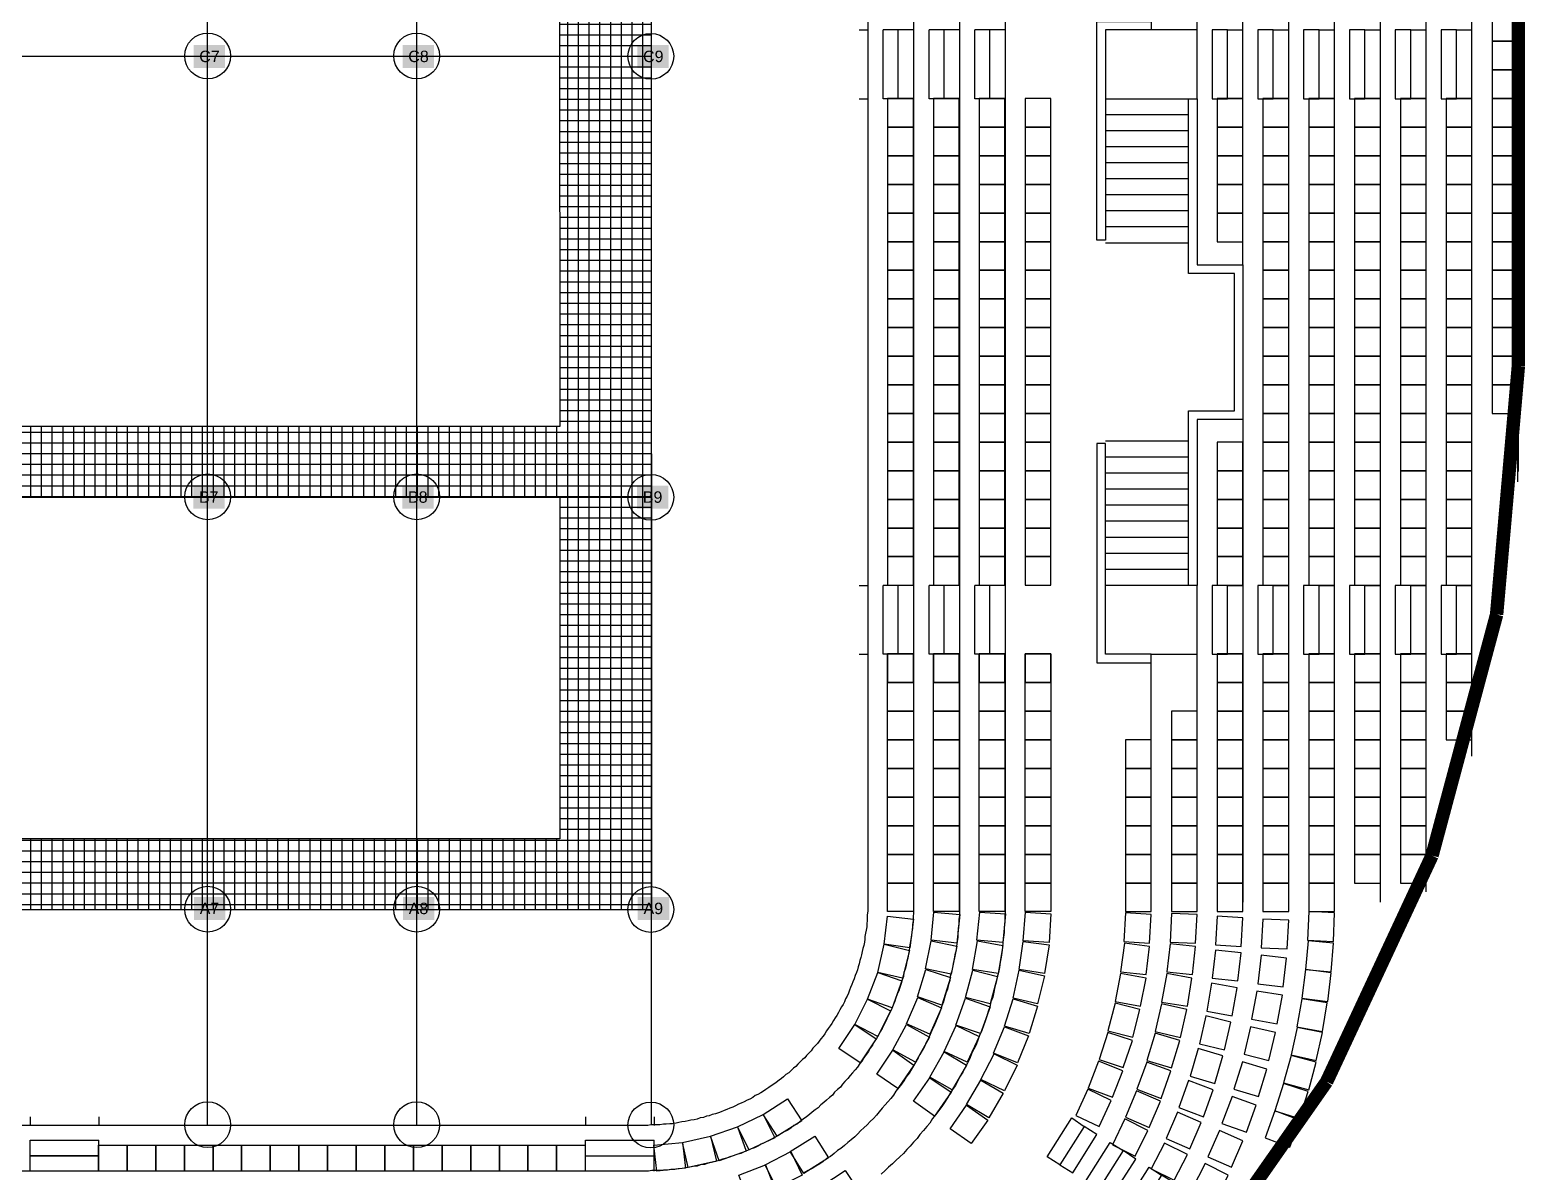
# Model space of a CAD drawing. Header units: millimetres. Extents: x -30921 to 91963, y -65754 to 26853.
# Drawn here: x 4296 to 30406, y -54715 to -34769 of the extents above; entities that cross this region are included whole.
import ezdxf

# ---------------------------------------------------------------- set-up
doc = ezdxf.new("R2010")
doc.units = ezdxf.units.MM
doc.header["$LTSCALE"] = 0.1
doc.header["$MEASUREMENT"] = 0
for name, color, linetype in [('GRADIN ESCALIER', 7, 'CONTINUOUS'), ('GRADINS_FIXES_BAS', 7, 'CONTINUOUS'), ('GRADINS_FIXES_HAUT', 7, 'CONTINUOUS'), ('LOADIST POINTS_ACCROCHES', 7, 'CONTINUOUS'), ('LOADIST POINTS_ACCROCHES_nom', 7, 'CONTINUOUS'), ('SALLE CONTOUR', 7, 'CONTINUOUS'), ('SALLE PASSERELLE', 8, 'CONTINUOUS'), ('SALLE PTRES_FACE__LOINTAIN', 100, 'CONTINUOUS'), ('SALLE PTRES_JARDIN_COUR', 90, 'CONTINUOUS')]:
    doc.layers.add(name, color=color, linetype=linetype)
doc.styles.get("Standard").update_dxf_attribs({"font": 'ARIALUNI.TTF'})

msp = doc.modelspace()

# ---------------------------------------------------------------- hatches: boundary and pattern name
at = {"layer": 'SALLE PASSERELLE', "linetype": 'Continuous'}
h = msp.add_hatch(dxfattribs=at)
h.set_pattern_fill('ANSI37', color=256, scale=1500, angle=45)
h.set_pattern_definition([(90, (-0.13, 21.72), (-187.5, 3e-14), []), (180, (-0.13, 21.72), (-3e-14, -187.5), [])])
h.paths.add_polyline_path([(13548.215, -41696.439), (-13550.129, -41696.142), (-13550.129, 21.876), (13540.028, 21.562)], flags=16)
h.paths.add_polyline_path([(13548.459, -42936.439), (-13550.129, -42936.142), (-13550.129, -48896.142), (13549.628, -48896.438)], flags=16)
h.paths.add_polyline_path([(-13550.129, 1261.876), (13539.785, 1261.876), (13538.615, 7222.562), (-13550.129, 7222.876)], flags=16)
h.paths.add_polyline_path([(15149.871, -50136.124), (-15150.129, -50136.124), (-15150.129, 8462.876), (15138.371, 8462.876)])

# ---------------------------------------------------------------- linework, layer by layer
at = {"layer": 'GRADIN ESCALIER', "color": 7, "linetype": 'Continuous'}
for p, q in [((30288.371, -42480.124), (30288.371, 839.876)), ((27078.371, -50000.124), (27078.371, -20820.124)), ((27878.371, -50000.124), (27878.371, -20820.124)), ((28678.371, -49820.124), (28678.371, -20820.124)), ((29478.371, -47450.124), (29478.371, -20820.124)), ((30278.372, -42660.124), (30278.372, -20820.124)), ((25478.371, -38870.124), (25478.371, -22580.124)), ((26278.371, -50000.124), (26278.371, -22580.124)), ((24678.371, -35970.124), (24678.371, -25070.124)), ((18778.371, -34770.124), (18928.371, -34770.124)), ((19198.371, -35970.124), (19198.371, -34770.124)), ((19728.371, -34770.124), (19198.371, -34770.124)), ((19458.372, -35970.124), (19458.372, -34770.124)), ((19998.371, -35970.124), (19998.371, -34770.124)), ((20528.371, -34770.124), (19998.371, -34770.124)), ((20258.372, -35970.124), (20258.372, -34770.124)), ((20798.371, -35970.124), (20798.371, -34770.124)), ((21328.371, -34770.124), (20798.371, -34770.124)), ((21058.371, -35970.124), (21058.371, -34770.124)), ((24678.371, -34770.124), (23878.371, -34770.124)), ((25208.372, -34770.124), (25478.371, -34770.124)), ((26008.372, -34770.124), (26278.371, -34770.124)), ((26808.372, -34770.124), (27078.371, -34770.124)), ((27608.371, -34770.124), (27878.371, -34770.124)), ((28408.371, -34770.124), (28678.371, -34770.124)), ((29208.372, -34770.124), (29478.371, -34770.124)), ((18778.371, -35970.124), (18928.371, -35970.124)), ((19728.371, -35970.124), (19198.371, -35970.124)), ((20528.371, -35970.124), (19998.371, -35970.124)), ((21328.371, -35970.124), (20798.371, -35970.124)), ((23078.372, -35970.124), (24678.371, -35970.124)), ((24528.371, -36250.124), (23078.372, -36250.124)), ((24528.371, -36530.124), (23078.372, -36530.124)), ((24528.371, -36810.124), (23078.372, -36810.124)), ((24528.371, -37090.124), (23078.372, -37090.124)), ((24528.371, -37370.124), (23078.372, -37370.124)), ((24528.371, -37650.124), (23078.372, -37650.124)), ((24528.371, -37930.124), (23078.372, -37930.124)), ((24528.371, -38210.124), (23078.372, -38210.124)), ((24528.371, -38490.124), (23078.372, -38490.124)), ((25478.371, -41570.124), (25478.371, -50000.124)), ((24528.371, -41950.124), (23078.372, -41950.124)), ((24528.371, -42230.124), (23078.372, -42230.124)), ((24528.371, -42510.124), (23078.372, -42510.124)), ((24528.371, -42790.124), (23078.372, -42790.124)), ((24528.371, -43070.124), (23078.372, -43070.124)), ((24528.371, -43350.124), (23078.372, -43350.124)), ((24528.371, -43630.124), (23078.372, -43630.124)), ((24528.371, -43910.124), (23078.372, -43910.124)), ((24528.371, -44190.124), (23078.372, -44190.124)), ((18778.371, -44470.124), (18928.371, -44470.124)), ((18778.371, -44470.124), (18928.371, -44470.124)), ((18778.371, -44470.124), (18928.371, -44470.124)), ((18778.371, -44470.124), (18928.371, -44470.124)), ((18778.371, -44470.124), (18928.371, -44470.124)), ((19198.371, -45670.124), (19198.371, -44470.124)), ((19728.371, -44470.124), (19198.371, -44470.124)), ((19458.372, -45670.124), (19458.372, -44470.124)), ((19998.371, -45670.124), (19998.371, -44470.124)), ((20528.371, -44470.124), (19998.371, -44470.124)), ((20258.372, -45670.124), (20258.372, -44470.124)), ((20798.371, -45670.124), (20798.371, -44470.124)), ((21328.371, -44470.124), (20798.371, -44470.124)), ((21058.371, -45670.124), (21058.371, -44470.124)), ((24528.371, -44470.124), (23078.372, -44470.124)), ((24678.371, -50000.124), (24678.371, -44470.124)), ((25208.372, -44470.124), (25478.371, -44470.124)), ((26008.372, -44470.124), (26278.371, -44470.124)), ((26808.372, -44470.124), (27078.371, -44470.124)), ((27608.371, -44470.124), (27878.371, -44470.124)), ((28408.371, -44470.124), (28678.371, -44470.124)), ((29208.372, -44470.124), (29478.371, -44470.124)), ((18778.371, -45670.124), (18928.371, -45670.124)), ((18778.371, -45670.124), (18928.371, -45670.124)), ((18778.371, -45670.124), (18928.371, -45670.124)), ((18778.371, -45670.124), (18928.371, -45670.124)), ((18778.371, -45670.124), (18928.371, -45670.124)), ((19728.371, -45670.124), (19198.371, -45670.124)), ((20528.371, -45670.124), (19998.371, -45670.124)), ((21328.371, -45670.124), (20798.371, -45670.124)), ((23878.371, -45670.124), (24678.371, -45670.124)), ((23878.371, -50000.124), (23878.371, -45820.124)), ((4298.371, -53750.124), (4298.371, -53900.124)), ((5498.371, -53750.124), (5498.371, -53900.124)), ((13998.371, -53750.124), (13998.371, -53900.124)), ((15198.371, -53750.124), (15198.371, -53900.124)), ((4298.371, -54700.124), (4298.371, -54160.124)), ((4298.371, -54160.124), (5498.371, -54160.124)), ((4298.371, -54700.124), (4298.371, -54160.124)), ((5498.371, -54700.124), (5498.371, -54160.124)), ((13998.371, -54160.124), (15198.371, -54160.124)), ((13998.371, -54700.124), (13998.371, -54160.124)), ((15198.371, -54700.124), (15198.371, -54160.124)), ((4298.371, -54430.124), (5498.371, -54430.124)), ((5498.371, -54430.124), (4298.371, -54430.124)), ((13998.371, -54430.124), (15198.371, -54430.124))]:
    msp.add_line(p, q, dxfattribs=at)
for points in [[(18928.371, 8369.876), (18928.371, -50000.124), (18928.371, -50050.124), (18928.371, -50110.124), (18928.371, -50160.124), (18918.371, -50220.124), (18918.371, -50270.124), (18918.371, -50320.124), (18908.371, -50380.124), (18908.371, -50430.124), (18898.371, -50490.124), (18888.371, -50540.124), (18878.371, -50600.124), (18878.371, -50650.124), (18868.371, -50700.124), (18858.371, -50760.124), (18838.371, -50810.124), (18828.371, -50860.124), (18818.371, -50920.124), (18808.371, -50970.124), (18788.371, -51020.124), (18778.371, -51080.124), (18758.371, -51130.124), (18748.371, -51180.124), (18728.371, -51230.124), (18708.371, -51280.124), (18688.371, -51340.124), (18668.371, -51390.124), (18648.371, -51440.124), (18628.371, -51490.124), (18608.371, -51540.124), (18588.371, -51590.124), (18568.371, -51640.124), (18538.371, -51690.124), (18518.371, -51740.124), (18498.371, -51790.124), (18468.371, -51830.124), (18438.371, -51880.124), (18418.371, -51930.124), (18388.371, -51980.124), (18358.371, -52020.124), (18328.371, -52070.124), (18298.371, -52120.124), (18268.371, -52160.124), (18238.371, -52210.124), (18208.371, -52250.124), (18178.371, -52300.124), (18148.371, -52340.124), (18108.371, -52390.124), (18078.371, -52430.124), (18048.371, -52470.124), (18008.371, -52510.124), (17968.371, -52550.124), (17938.371, -52600.124), (17898.371, -52640.124), (17858.371, -52680.124), (17828.371, -52720.124), (17788.371, -52750.124), (17748.371, -52790.124), (17708.371, -52830.124), (17668.371, -52870.124), (17628.371, -52900.124), (17588.371, -52940.124), (17548.371, -52980.124), (17498.371, -53010.124), (17458.371, -53050.124), (17418.371, -53080.124), (17378.371, -53110.124), (17328.371, -53150.124), (17288.371, -53180.124), (17238.371, -53210.124), (17198.371, -53240.124), (17148.371, -53270.124), (17108.371, -53300.124), (17058.371, -53330.124), (17008.371, -53360.124), (16958.371, -53380.124), (16918.371, -53410.124), (16868.372, -53440.124), (16818.371, -53460.124), (16768.371, -53490.124), (16718.371, -53510.124), (16668.371, -53530.124), (16618.372, -53560.124), (16568.371, -53580.124), (16518.371, -53600.124), (16468.371, -53620.124), (16418.371, -53640.124), (16368.371, -53660.124), (16318.371, -53680.124), (16268.371, -53700.124), (16208.371, -53710.124), (16158.371, -53730.124), (16108.371, -53740.124), (16058.371, -53760.124), (15998.371, -53770.124), (15948.371, -53790.124), (15898.371, -53800.124), (15838.371, -53810.124), (15788.371, -53820.124), (15738.371, -53830.124), (15678.371, -53840.124), (15628.371, -53850.124), (15578.371, -53860.124), (15518.371, -53870.124), (15468.371, -53870.124), (15408.371, -53880.124), (15358.371, -53880.124), (15298.371, -53890.124), (15248.371, -53890.124), (15188.371, -53890.124), (15138.371, -53890.124), (15088.371, -53900.124), (15028.371, -53900.124), (-14931.629, -53900.124)], [(19728.371, 8369.876), (19728.371, -50000.124), (19728.371, -50060.124), (19728.371, -50130.124), (19728.371, -50190.124), (19718.371, -50260.124), (19718.371, -50330.124), (19708.371, -50390.124), (19708.371, -50460.124), (19698.371, -50520.124), (19688.371, -50590.124), (19678.371, -50650.124), (19668.371, -50720.124), (19658.371, -50780.124), (19648.371, -50850.124), (19638.371, -50910.124), (19628.371, -50980.124), (19608.371, -51040.124), (19598.371, -51110.124), (19578.371, -51170.124), (19558.371, -51230.124), (19548.371, -51300.124), (19528.371, -51360.124), (19508.371, -51420.124), (19488.371, -51490.124), (19468.371, -51550.124), (19438.371, -51610.124), (19418.371, -51670.124), (19398.371, -51730.124), (19368.371, -51800.124), (19348.371, -51860.124), (19318.371, -51920.124), (19288.371, -51980.124), (19258.371, -52040.124), (19238.371, -52090.124), (19208.371, -52150.124), (19178.371, -52210.124), (19138.371, -52270.124), (19108.371, -52330.124), (19078.371, -52380.124), (19038.371, -52440.124), (19008.371, -52500.124), (18968.371, -52550.124), (18938.371, -52610.124), (18898.371, -52660.124), (18858.371, -52720.124), (18828.371, -52770.124), (18788.371, -52820.124), (18748.371, -52880.124), (18708.371, -52930.124), (18658.371, -52980.124), (18618.371, -53030.124), (18578.371, -53080.124), (18528.371, -53130.124), (18488.371, -53180.124), (18448.371, -53230.124), (18398.371, -53270.124), (18348.371, -53320.124), (18308.371, -53370.124), (18258.371, -53410.124), (18208.371, -53460.124), (18158.371, -53500.124), (18108.371, -53540.124), (18058.371, -53590.124), (18008.371, -53630.124), (17958.371, -53670.124), (17908.371, -53710.124), (17858.371, -53750.124), (17798.371, -53790.124), (17748.371, -53830.124), (17698.371, -53870.124), (17638.371, -53900.124), (17588.371, -53940.124), (17528.371, -53980.124), (17468.371, -54010.124), (17418.371, -54040.124), (17358.371, -54080.124), (17298.371, -54110.124), (17248.371, -54140.124), (17188.371, -54170.124), (17128.371, -54200.124), (17068.371, -54230.124), (17008.371, -54260.124), (16948.371, -54290.124), (16888.371, -54310.124), (16828.371, -54340.124), (16768.371, -54360.124), (16708.372, -54390.124), (16638.371, -54410.124), (16578.371, -54430.124), (16518.371, -54450.124), (16458.371, -54470.124), (16388.371, -54490.124), (16328.371, -54510.124), (16268.371, -54530.124), (16198.371, -54550.124), (16138.371, -54560.124), (16078.371, -54580.124), (16008.371, -54590.124), (15948.371, -54610.124), (15878.371, -54620.124), (15818.371, -54630.124), (15748.371, -54640.124), (15688.371, -54650.124), (15618.371, -54660.124), (15558.371, -54670.124), (15488.371, -54670.124), (15428.371, -54680.124), (15358.371, -54680.124), (15288.371, -54690.124), (15228.371, -54690.124), (15158.371, -54690.124), (15098.371, -54700.124), (15028.371, -54700.124), (-14931.629, -54700.124)], [(20528.371, 8369.876), (20528.371, -50000.124), (20528.371, -50070.124), (20528.371, -50150.124), (20528.371, -50230.124), (20518.371, -50300.124), (20518.371, -50380.124), (20508.371, -50460.124), (20498.371, -50540.124), (20498.371, -50610.124), (20488.371, -50690.124), (20478.371, -50770.124), (20468.371, -50840.124), (20448.371, -50920.124), (20438.371, -50990.124), (20418.371, -51070.124), (20408.371, -51150.124), (20388.371, -51220.124), (20368.371, -51300.124), (20358.371, -51370.124), (20338.371, -51440.124), (20318.371, -51520.124), (20288.371, -51590.124), (20268.371, -51670.124), (20248.371, -51740.124), (20218.371, -51810.124), (20198.371, -51890.124), (20168.371, -51960.124), (20138.371, -52030.124), (20108.371, -52100.124), (20078.371, -52170.124), (20048.371, -52240.124), (20018.371, -52310.124), (19988.371, -52380.124), (19948.371, -52450.124), (19918.371, -52520.124), (19878.371, -52590.124), (19838.371, -52660.124), (19808.371, -52720.124), (19768.371, -52790.124), (19728.371, -52860.124), (19688.371, -52920.124), (19648.371, -52990.124), (19598.371, -53050.124), (19558.371, -53120.124), (19518.371, -53180.124), (19468.371, -53240.124), (19418.371, -53300.124), (19378.371, -53370.124), (19328.371, -53430.124), (19278.371, -53490.124), (19228.371, -53540.124), (19178.371, -53600.124), (19128.371, -53660.124), (19078.371, -53720.124), (19028.371, -53780.124), (18968.371, -53830.124), (18918.371, -53890.124), (18858.371, -53940.124), (18808.371, -53990.124), (18748.371, -54050.124), (18698.371, -54100.124), (18638.371, -54150.124), (18578.371, -54200.124), (18518.371, -54250.124), (18458.371, -54300.124), (18398.371, -54340.124), (18338.371, -54390.124), (18278.371, -54440.124), (18208.371, -54480.124), (18148.371, -54530.124), (18088.371, -54570.124), (18018.371, -54610.124), (17958.371, -54650.124), (17888.371, -54690.124), (17818.371, -54730.124)], [(21328.371, 8369.876), (21328.371, -50010.124), (21328.371, -50080.124), (21328.371, -50170.124), (21318.371, -50260.124), (21318.371, -50350.124), (21308.371, -50440.124), (21308.371, -50530.124), (21298.371, -50610.124), (21288.371, -50700.124), (21278.371, -50790.124), (21268.371, -50880.124), (21258.371, -50960.124), (21238.371, -51050.124), (21228.371, -51140.124), (21208.371, -51230.124), (21188.371, -51310.124), (21168.371, -51400.124), (21148.371, -51480.124), (21128.371, -51570.124), (21108.371, -51660.124), (21078.371, -51740.124), (21058.371, -51830.124), (21028.371, -51910.124), (21008.371, -51990.124), (20978.371, -52080.124), (20948.371, -52160.124), (20918.371, -52240.124), (20878.371, -52330.124), (20848.371, -52410.124), (20818.371, -52490.124), (20778.371, -52570.124), (20738.371, -52650.124), (20708.371, -52730.124), (20668.371, -52810.124), (20628.371, -52890.124), (20588.371, -52970.124), (20538.371, -53040.124), (20498.371, -53120.124), (20458.371, -53200.124), (20408.371, -53270.124), (20358.371, -53350.124), (20318.371, -53420.124), (20268.371, -53500.124), (20218.371, -53570.124), (20168.371, -53640.124), (20118.371, -53710.124), (20058.371, -53780.124), (20008.371, -53860.124), (19958.371, -53920.124), (19898.371, -53990.124), (19838.371, -54060.124), (19788.371, -54130.124), (19728.371, -54190.124), (19668.371, -54260.124), (19608.371, -54320.124), (19548.371, -54390.124), (19488.371, -54450.124), (19418.371, -54510.124), (19358.371, -54570.124), (19288.371, -54630.124), (19228.371, -54690.124), (19158.371, -54750.124)], [(25478.371, -35970.124), (25208.372, -35970.124), (25208.372, -34770.124), (24938.371, -34770.124), (24938.371, -35970.124), (25208.372, -35970.124)], [(26278.371, -35970.124), (26008.372, -35970.124), (26008.372, -34770.124), (25738.371, -34770.124), (25738.371, -35970.124), (26008.372, -35970.124)], [(27078.371, -35970.124), (26808.372, -35970.124), (26808.372, -34770.124), (26538.371, -34770.124), (26538.371, -35970.124), (26808.372, -35970.124)], [(27878.371, -35970.124), (27608.371, -35970.124), (27608.371, -34770.124), (27338.371, -34770.124), (27338.371, -35970.124), (27608.371, -35970.124)], [(28678.371, -35970.124), (28408.371, -35970.124), (28408.371, -34770.124), (28138.371, -34770.124), (28138.371, -35970.124), (28408.371, -35970.124)], [(29478.371, -35970.124), (29208.372, -35970.124), (29208.372, -34770.124), (28938.372, -34770.124), (28938.372, -35970.124), (29208.372, -35970.124)], [(25478.371, -45670.124), (25208.372, -45670.124), (25208.372, -44470.124), (24938.371, -44470.124), (24938.371, -45670.124), (25208.372, -45670.124)], [(26278.371, -45670.124), (26008.372, -45670.124), (26008.372, -44470.124), (25738.371, -44470.124), (25738.371, -45670.124), (26008.372, -45670.124)], [(27078.371, -45670.124), (26808.372, -45670.124), (26808.372, -44470.124), (26538.371, -44470.124), (26538.371, -45670.124), (26808.372, -45670.124)], [(27878.371, -45670.124), (27608.371, -45670.124), (27608.371, -44470.124), (27338.371, -44470.124), (27338.371, -45670.124), (27608.371, -45670.124)], [(28678.371, -45670.124), (28408.371, -45670.124), (28408.371, -44470.124), (28138.371, -44470.124), (28138.371, -45670.124), (28408.371, -45670.124)], [(29478.371, -45670.124), (29208.372, -45670.124), (29208.372, -44470.124), (28938.372, -44470.124), (28938.372, -45670.124), (29208.372, -45670.124)], [(22278.371, -54590.124), (22508.371, -54730.124), (22928.371, -54060.124), (22708.371, -53920.124), (22278.371, -54590.124), (22058.371, -54450.124), (22488.371, -53770.124), (22708.371, -53920.124)], [(22958.371, -55020.124), (23178.371, -55160.124), (23608.371, -54490.124), (23388.371, -54340.124), (22958.371, -55020.124), (22728.371, -54880.124), (23158.371, -54200.124), (23388.371, -54340.124)], [(23628.371, -55450.124), (23858.371, -55590.124), (24288.371, -54910.124), (24058.371, -54770.124), (23628.371, -55450.124), (23408.371, -55310.124), (23838.371, -54630.124), (24058.371, -54770.124)]]:
    msp.add_lwpolyline(points, dxfattribs=at)
for points in [[(23878.371, -34770.124), (23078.372, -34770.124), (23078.372, -38440.124), (22928.371, -38440.124), (22928.371, -34620.124), (23878.371, -34620.124)], [(24678.371, -44470.124), (24528.371, -44470.124), (24528.371, -41420.124), (25328.372, -41420.124), (25328.372, -39020.124), (24528.371, -39020.124), (24528.371, -35970.124), (24678.371, -35970.124), (24678.371, -38870.124), (25478.371, -38870.124), (25478.371, -39020.124), (25478.371, -41420.124), (25478.371, -41570.124), (24678.371, -41570.124)], [(23878.371, -45670.124), (23078.372, -45670.124), (23078.372, -41990.124), (22928.371, -41990.124), (22928.371, -45820.124), (23878.371, -45820.124)]]:
    msp.add_lwpolyline(points, close=True, dxfattribs=at)
at = {"layer": 'GRADINS_FIXES_BAS', "color": 7, "linetype": 'Continuous'}
for points in [[(19723.371, -35967.124), (19273.371, -35967.124), (19273.371, -36467.124), (19723.371, -36467.124)], [(20523.371, -35967.124), (20073.371, -35967.124), (20073.371, -36467.124), (20523.371, -36467.124)], [(21323.371, -35967.124), (20873.371, -35967.124), (20873.371, -36467.124), (21323.371, -36467.124)], [(22123.371, -35967.124), (21673.371, -35967.124), (21673.371, -36467.124), (22123.371, -36467.124)], [(19723.371, -36467.124), (19273.371, -36467.124), (19273.371, -36967.124), (19723.371, -36967.124)], [(20523.371, -36467.124), (20073.371, -36467.124), (20073.371, -36967.124), (20523.371, -36967.124)], [(21323.371, -36467.124), (20873.371, -36467.124), (20873.371, -36967.124), (21323.371, -36967.124)], [(22123.371, -36467.124), (21673.371, -36467.124), (21673.371, -36967.124), (22123.371, -36967.124)], [(19723.371, -36967.124), (19273.371, -36967.124), (19273.371, -37467.124), (19723.371, -37467.124)], [(20523.371, -36967.124), (20073.371, -36967.124), (20073.371, -37467.124), (20523.371, -37467.124)], [(21323.371, -36967.124), (20873.371, -36967.124), (20873.371, -37467.124), (21323.371, -37467.124)], [(22123.371, -36967.124), (21673.371, -36967.124), (21673.371, -37467.124), (22123.371, -37467.124)], [(19723.371, -37467.124), (19273.371, -37467.124), (19273.371, -37967.124), (19723.371, -37967.124)], [(20523.371, -37467.124), (20073.371, -37467.124), (20073.371, -37967.124), (20523.371, -37967.124)], [(21323.371, -37467.124), (20873.371, -37467.124), (20873.371, -37967.124), (21323.371, -37967.124)], [(22123.371, -37467.124), (21673.371, -37467.124), (21673.371, -37967.124), (22123.371, -37967.124)], [(19723.371, -37967.124), (19273.371, -37967.124), (19273.371, -38467.124), (19723.371, -38467.124)], [(20523.371, -37967.124), (20073.371, -37967.124), (20073.371, -38467.124), (20523.371, -38467.124)], [(21323.371, -37967.124), (20873.371, -37967.124), (20873.371, -38467.124), (21323.371, -38467.124)], [(22123.371, -37967.124), (21673.371, -37967.124), (21673.371, -38467.124), (22123.371, -38467.124)], [(19723.371, -38467.124), (19273.371, -38467.124), (19273.371, -38967.124), (19723.371, -38967.124)], [(20523.371, -38467.124), (20073.371, -38467.124), (20073.371, -38967.124), (20523.371, -38967.124)], [(21323.371, -38467.124), (20873.371, -38467.124), (20873.371, -38967.124), (21323.371, -38967.124)], [(22123.371, -38467.124), (21673.371, -38467.124), (21673.371, -38967.124), (22123.371, -38967.124)], [(19723.371, -38967.124), (19273.371, -38967.124), (19273.371, -39467.124), (19723.371, -39467.124)], [(20523.371, -38967.124), (20073.371, -38967.124), (20073.371, -39467.124), (20523.371, -39467.124)], [(21323.371, -38967.124), (20873.371, -38967.124), (20873.371, -39467.124), (21323.371, -39467.124)], [(22123.371, -38967.124), (21673.371, -38967.124), (21673.371, -39467.124), (22123.371, -39467.124)], [(19723.371, -39467.124), (19273.371, -39467.124), (19273.371, -39967.124), (19723.371, -39967.124)], [(20523.371, -39467.124), (20073.371, -39467.124), (20073.371, -39967.124), (20523.371, -39967.124)], [(21323.371, -39467.124), (20873.371, -39467.124), (20873.371, -39967.124), (21323.371, -39967.124)], [(22123.371, -39467.124), (21673.371, -39467.124), (21673.371, -39967.124), (22123.371, -39967.124)], [(19723.371, -39967.124), (19273.371, -39967.124), (19273.371, -40467.124), (19723.371, -40467.124)], [(20523.371, -39967.124), (20073.371, -39967.124), (20073.371, -40467.124), (20523.371, -40467.124)], [(21323.371, -39967.124), (20873.371, -39967.124), (20873.371, -40467.124), (21323.371, -40467.124)], [(22123.371, -39967.124), (21673.371, -39967.124), (21673.371, -40467.124), (22123.371, -40467.124)], [(19723.371, -40467.124), (19273.371, -40467.124), (19273.371, -40967.124), (19723.371, -40967.124)], [(20523.371, -40467.124), (20073.371, -40467.124), (20073.371, -40967.124), (20523.371, -40967.124)], [(21323.371, -40467.124), (20873.371, -40467.124), (20873.371, -40967.124), (21323.371, -40967.124)], [(22123.371, -40467.124), (21673.371, -40467.124), (21673.371, -40967.124), (22123.371, -40967.124)], [(19723.371, -40967.124), (19273.371, -40967.124), (19273.371, -41467.124), (19723.371, -41467.124)], [(20523.371, -40967.124), (20073.371, -40967.124), (20073.371, -41467.124), (20523.371, -41467.124)], [(21323.371, -40967.124), (20873.371, -40967.124), (20873.371, -41467.124), (21323.371, -41467.124)], [(22123.371, -40967.124), (21673.371, -40967.124), (21673.371, -41467.124), (22123.371, -41467.124)], [(19723.371, -41467.124), (19273.371, -41467.124), (19273.371, -41967.124), (19723.371, -41967.124)], [(20523.371, -41467.124), (20073.371, -41467.124), (20073.371, -41967.124), (20523.371, -41967.124)], [(21323.371, -41467.124), (20873.371, -41467.124), (20873.371, -41967.124), (21323.371, -41967.124)], [(22123.371, -41467.124), (21673.371, -41467.124), (21673.371, -41967.124), (22123.371, -41967.124)], [(19723.371, -41967.124), (19273.371, -41967.124), (19273.371, -42467.124), (19723.371, -42467.124)], [(20523.371, -41967.124), (20073.371, -41967.124), (20073.371, -42467.124), (20523.371, -42467.124)], [(21323.371, -41967.124), (20873.371, -41967.124), (20873.371, -42467.124), (21323.371, -42467.124)], [(22123.371, -41967.124), (21673.371, -41967.124), (21673.371, -42467.124), (22123.371, -42467.124)], [(19723.371, -42467.124), (19273.371, -42467.124), (19273.371, -42967.124), (19723.371, -42967.124)], [(20523.371, -42467.124), (20073.371, -42467.124), (20073.371, -42967.124), (20523.371, -42967.124)], [(21323.371, -42467.124), (20873.371, -42467.124), (20873.371, -42967.124), (21323.371, -42967.124)], [(22123.371, -42467.124), (21673.371, -42467.124), (21673.371, -42967.124), (22123.371, -42967.124)], [(19723.371, -42967.124), (19273.371, -42967.124), (19273.371, -43467.124), (19723.371, -43467.124)], [(20523.371, -42967.124), (20073.371, -42967.124), (20073.371, -43467.124), (20523.371, -43467.124)], [(21323.371, -42967.124), (20873.371, -42967.124), (20873.371, -43467.124), (21323.371, -43467.124)], [(22123.371, -42967.124), (21673.371, -42967.124), (21673.371, -43467.124), (22123.371, -43467.124)], [(19723.371, -43467.124), (19273.371, -43467.124), (19273.371, -43967.124), (19723.371, -43967.124)], [(20523.371, -43467.124), (20073.371, -43467.124), (20073.371, -43967.124), (20523.371, -43967.124)], [(21323.371, -43467.124), (20873.371, -43467.124), (20873.371, -43967.124), (21323.371, -43967.124)], [(22123.371, -43467.124), (21673.371, -43467.124), (21673.371, -43967.124), (22123.371, -43967.124)], [(19723.371, -43967.124), (19273.371, -43967.124), (19273.371, -44467.124), (19723.371, -44467.124)], [(20523.371, -43967.124), (20073.371, -43967.124), (20073.371, -44467.124), (20523.371, -44467.124)], [(21323.371, -43967.124), (20873.371, -43967.124), (20873.371, -44467.124), (21323.371, -44467.124)], [(22123.371, -43967.124), (21673.371, -43967.124), (21673.371, -44467.124), (22123.371, -44467.124)], [(19723.371, -45667.124), (19273.371, -45667.124), (19273.371, -46167.124), (19723.371, -46167.124)], [(19723.371, -46167.124), (19273.371, -46167.124), (19273.371, -45667.124), (19723.371, -45667.124)], [(20523.371, -46167.124), (20073.371, -46167.124), (20073.371, -45667.124), (20523.371, -45667.124)], [(20523.371, -45667.124), (20073.371, -45667.124), (20073.371, -46167.124), (20523.371, -46167.124)], [(21323.371, -46167.124), (20873.371, -46167.124), (20873.371, -45667.124), (21323.371, -45667.124)], [(21323.371, -45667.124), (20873.371, -45667.124), (20873.371, -46167.124), (21323.371, -46167.124)], [(22123.371, -46167.124), (21673.371, -46167.124), (21673.371, -45667.124), (22123.371, -45667.124)], [(22123.371, -45667.124), (21673.371, -45667.124), (21673.371, -46167.124), (22123.371, -46167.124)], [(19723.371, -46667.124), (19273.371, -46667.124), (19273.371, -46167.124), (19723.371, -46167.124)], [(20523.371, -46667.124), (20073.371, -46667.124), (20073.371, -46167.124), (20523.371, -46167.124)], [(21323.371, -46667.124), (20873.371, -46667.124), (20873.371, -46167.124), (21323.371, -46167.124)], [(22123.371, -46667.124), (21673.371, -46667.124), (21673.371, -46167.124), (22123.371, -46167.124)], [(19723.371, -47167.124), (19273.371, -47167.124), (19273.371, -46667.124), (19723.371, -46667.124)], [(20523.371, -47167.124), (20073.371, -47167.124), (20073.371, -46667.124), (20523.371, -46667.124)], [(21323.371, -47167.124), (20873.371, -47167.124), (20873.371, -46667.124), (21323.371, -46667.124)], [(22123.371, -47167.124), (21673.371, -47167.124), (21673.371, -46667.124), (22123.371, -46667.124)], [(19723.371, -47667.124), (19273.371, -47667.124), (19273.371, -47167.124), (19723.371, -47167.124)], [(20523.371, -47667.124), (20073.371, -47667.124), (20073.371, -47167.124), (20523.371, -47167.124)], [(21323.371, -47667.124), (20873.371, -47667.124), (20873.371, -47167.124), (21323.371, -47167.124)], [(22123.371, -47667.124), (21673.371, -47667.124), (21673.371, -47167.124), (22123.371, -47167.124)], [(19723.371, -48167.124), (19273.371, -48167.124), (19273.371, -47667.124), (19723.371, -47667.124)], [(20523.371, -48167.124), (20073.371, -48167.124), (20073.371, -47667.124), (20523.371, -47667.124)], [(21323.371, -48167.124), (20873.371, -48167.124), (20873.371, -47667.124), (21323.371, -47667.124)], [(22123.371, -48167.124), (21673.371, -48167.124), (21673.371, -47667.124), (22123.371, -47667.124)], [(19723.371, -48667.124), (19273.371, -48667.124), (19273.371, -48167.124), (19723.371, -48167.124)], [(20523.371, -48667.124), (20073.371, -48667.124), (20073.371, -48167.124), (20523.371, -48167.124)], [(21323.371, -48667.124), (20873.371, -48667.124), (20873.371, -48167.124), (21323.371, -48167.124)], [(22123.371, -48667.124), (21673.371, -48667.124), (21673.371, -48167.124), (22123.371, -48167.124)], [(19723.371, -49167.124), (19273.371, -49167.124), (19273.371, -48667.124), (19723.371, -48667.124)], [(20523.371, -49167.124), (20073.371, -49167.124), (20073.371, -48667.124), (20523.371, -48667.124)], [(21323.371, -49167.124), (20873.371, -49167.124), (20873.371, -48667.124), (21323.371, -48667.124)], [(22123.371, -49167.124), (21673.371, -49167.124), (21673.371, -48667.124), (22123.371, -48667.124)], [(19723.371, -49667.124), (19273.371, -49667.124), (19273.371, -49167.124), (19723.371, -49167.124)], [(20523.371, -49667.124), (20073.371, -49667.124), (20073.371, -49167.124), (20523.371, -49167.124)], [(21323.371, -49667.124), (20873.371, -49667.124), (20873.371, -49167.124), (21323.371, -49167.124)], [(22123.371, -49667.124), (21673.371, -49667.124), (21673.371, -49167.124), (22123.371, -49167.124)], [(19723.371, -50167.124), (19273.371, -50167.124), (19273.371, -49667.124), (19723.371, -49667.124)], [(20523.371, -50167.124), (20073.371, -50167.124), (20073.371, -49667.124), (20523.371, -49667.124)], [(21323.371, -50167.124), (20873.371, -50167.124), (20873.371, -49667.124), (21323.371, -49667.124)], [(22123.371, -50167.124), (21673.371, -50167.124), (21673.371, -49667.124), (22123.371, -49667.124)], [(19663.371, -50797.124), (19213.371, -50737.124), (19273.371, -50247.124), (19723.371, -50297.124)], [(20483.371, -50717.124), (20033.371, -50667.124), (20083.371, -50177.124), (20533.371, -50217.124)], [(21283.371, -50707.124), (20833.371, -50667.124), (20883.371, -50177.124), (21333.371, -50207.124)], [(22093.371, -50707.124), (21643.371, -50677.124), (21683.371, -50177.124), (22123.371, -50207.124)], [(19533.371, -51327.124), (19103.371, -51227.124), (19213.371, -50737.124), (19653.371, -50847.124)], [(20383.371, -51257.124), (19933.371, -51167.124), (20033.371, -50677.124), (20483.371, -50767.124)], [(21203.371, -51247.124), (20753.371, -51177.124), (20843.371, -50677.124), (21283.371, -50757.124)], [(22013.371, -51247.124), (21573.371, -51177.124), (21643.371, -50687.124), (22093.371, -50747.124)], [(19353.371, -51847.124), (18923.371, -51697.124), (19103.371, -51227.124), (19523.371, -51377.124)], [(20223.371, -51797.124), (19793.371, -51657.124), (19943.371, -51177.124), (20373.371, -51317.124)], [(21063.371, -51777.124), (20633.371, -51667.124), (20763.371, -51187.124), (21193.371, -51297.124)], [(21893.371, -51777.124), (21463.371, -51677.124), (21573.371, -51187.124), (22013.371, -51287.124)], [(19103.371, -52347.124), (18703.371, -52137.124), (18923.371, -51697.124), (19323.371, -51897.124)], [(20013.371, -52307.124), (19603.371, -52127.124), (19803.371, -51667.124), (20213.371, -51847.124)], [(20893.371, -52297.124), (20463.371, -52147.124), (20633.371, -51677.124), (21063.371, -51827.124)], [(21743.371, -52297.124), (21313.371, -52167.124), (21463.371, -51687.124), (21893.371, -51817.124)], [(18793.371, -52807.124), (18423.371, -52557.124), (18703.371, -52137.124), (19073.371, -52387.124)], [(19763.371, -52797.124), (19363.371, -52577.124), (19603.371, -52137.124), (20003.371, -52357.124)], [(20663.371, -52797.124), (20263.371, -52607.124), (20473.371, -52157.124), (20873.371, -52347.124)], [(21543.371, -52807.124), (21123.371, -52637.124), (21313.371, -52177.124), (21733.371, -52337.124)], [(19453.371, -53257.124), (19083.371, -53007.124), (19363.371, -52587.124), (19733.371, -52847.124)], [(20403.371, -53277.124), (20013.371, -53057.124), (20263.371, -52617.124), (20653.371, -52847.124)], [(21313.371, -53297.124), (20903.371, -53097.124), (21133.371, -52647.124), (21533.371, -52847.124)], [(20093.371, -53737.124), (19723.371, -53477.124), (20013.371, -53067.124), (20383.371, -53317.124)], [(21043.371, -53767.124), (20653.371, -53537.124), (20903.371, -53107.124), (21293.371, -53337.124)], [(17343.371, -54087.124), (17103.371, -53707.124), (17523.371, -53437.124), (17773.371, -53817.124)], [(16853.371, -54327.124), (16653.372, -53927.124), (17103.371, -53707.124), (17303.371, -54117.124)], [(20733.371, -54217.124), (20363.371, -53957.124), (20653.371, -53547.124), (21023.371, -53807.124)], [(16333.371, -54517.124), (16183.371, -54087.124), (16653.372, -53927.124), (16803.371, -54347.124)], [(5493.371, -54697.124), (5493.371, -54247.124), (5993.371, -54247.124), (5993.371, -54697.124)], [(5993.371, -54697.124), (5993.371, -54247.124), (6493.371, -54247.124), (6493.371, -54697.124)], [(6493.371, -54697.124), (6493.371, -54247.124), (6993.371, -54247.124), (6993.371, -54697.124)], [(6993.371, -54697.124), (6993.371, -54247.124), (7493.371, -54247.124), (7493.371, -54697.124)], [(7493.371, -54697.124), (7493.371, -54247.124), (7993.371, -54247.124), (7993.371, -54697.124)], [(7993.371, -54697.124), (7993.371, -54247.124), (8493.371, -54247.124), (8493.371, -54697.124)], [(8493.371, -54697.124), (8493.371, -54247.124), (8993.371, -54247.124), (8993.371, -54697.124)], [(8993.371, -54697.124), (8993.371, -54247.124), (9493.371, -54247.124), (9493.371, -54697.124)], [(9493.371, -54697.124), (9493.371, -54247.124), (9993.371, -54247.124), (9993.371, -54697.124)], [(9993.371, -54697.124), (9993.371, -54247.124), (10493.371, -54247.124), (10493.371, -54697.124)], [(10493.371, -54697.124), (10493.371, -54247.124), (10993.371, -54247.124), (10993.371, -54697.124)], [(10993.371, -54697.124), (10993.371, -54247.124), (11493.371, -54247.124), (11493.371, -54697.124)], [(11493.371, -54697.124), (11493.371, -54247.124), (11993.371, -54247.124), (11993.371, -54697.124)], [(11993.371, -54697.124), (11993.371, -54247.124), (12493.371, -54247.124), (12493.371, -54697.124)], [(12493.371, -54697.124), (12493.371, -54247.124), (12993.371, -54247.124), (12993.371, -54697.124)], [(12993.371, -54697.124), (12993.371, -54247.124), (13493.371, -54247.124), (13493.371, -54697.124)], [(13493.371, -54697.124), (13493.371, -54247.124), (13993.371, -54247.124), (13993.371, -54697.124)], [(15243.371, -54697.124), (15193.371, -54247.124), (15693.371, -54197.124), (15743.371, -54647.124)], [(15793.371, -54637.124), (15693.371, -54197.124), (16183.371, -54087.124), (16283.371, -54527.124)], [(17813.371, -54737.124), (17573.371, -54357.124), (18003.371, -54087.124), (18243.371, -54467.124)], [(17333.371, -54987.124), (17133.371, -54587.124), (17583.371, -54357.124), (17783.371, -54767.124)], [(16833.372, -55187.124), (16673.371, -54767.124), (17143.371, -54587.124), (17303.371, -55007.124)], [(18373.371, -55337.124), (18123.371, -54957.124), (18533.371, -54687.124), (18783.371, -55057.124)]]:
    msp.add_lwpolyline(points, close=True, dxfattribs=at)
at = {"layer": 'GRADINS_FIXES_HAUT', "color": 7, "linetype": 'Continuous'}
for points in [[(29828.372, -34967.124), (30278.372, -34967.124), (30278.372, -34467.124), (29828.372, -34467.124)], [(29828.372, -35467.124), (30278.372, -35467.124), (30278.372, -34967.124), (29828.372, -34967.124)], [(29828.372, -35967.124), (30278.372, -35967.124), (30278.372, -35467.124), (29828.372, -35467.124)], [(25028.371, -36467.124), (25478.371, -36467.124), (25478.371, -35967.124), (25028.371, -35967.124)], [(25828.371, -36467.124), (26278.371, -36467.124), (26278.371, -35967.124), (25828.371, -35967.124)], [(26628.371, -36467.124), (27078.371, -36467.124), (27078.371, -35967.124), (26628.371, -35967.124)], [(27428.371, -36467.124), (27878.371, -36467.124), (27878.371, -35967.124), (27428.371, -35967.124)], [(28228.371, -36467.124), (28678.371, -36467.124), (28678.371, -35967.124), (28228.371, -35967.124)], [(29028.372, -36467.124), (29478.371, -36467.124), (29478.371, -35967.124), (29028.372, -35967.124)], [(29828.372, -36467.124), (30278.372, -36467.124), (30278.372, -35967.124), (29828.372, -35967.124)], [(25028.371, -36967.124), (25478.371, -36967.124), (25478.371, -36467.124), (25028.371, -36467.124)], [(25828.371, -36967.124), (26278.371, -36967.124), (26278.371, -36467.124), (25828.371, -36467.124)], [(26628.371, -36967.124), (27078.371, -36967.124), (27078.371, -36467.124), (26628.371, -36467.124)], [(27428.371, -36967.124), (27878.371, -36967.124), (27878.371, -36467.124), (27428.371, -36467.124)], [(28228.371, -36967.124), (28678.371, -36967.124), (28678.371, -36467.124), (28228.371, -36467.124)], [(29028.372, -36967.124), (29478.371, -36967.124), (29478.371, -36467.124), (29028.372, -36467.124)], [(29828.372, -36967.124), (30278.372, -36967.124), (30278.372, -36467.124), (29828.372, -36467.124)], [(25028.371, -37467.124), (25478.371, -37467.124), (25478.371, -36967.124), (25028.371, -36967.124)], [(25828.371, -37467.124), (26278.371, -37467.124), (26278.371, -36967.124), (25828.371, -36967.124)], [(26628.371, -37467.124), (27078.371, -37467.124), (27078.371, -36967.124), (26628.371, -36967.124)], [(27428.371, -37467.124), (27878.371, -37467.124), (27878.371, -36967.124), (27428.371, -36967.124)], [(28228.371, -37467.124), (28678.371, -37467.124), (28678.371, -36967.124), (28228.371, -36967.124)], [(29028.372, -37467.124), (29478.371, -37467.124), (29478.371, -36967.124), (29028.372, -36967.124)], [(29828.372, -37467.124), (30278.372, -37467.124), (30278.372, -36967.124), (29828.372, -36967.124)], [(25028.371, -37967.124), (25478.371, -37967.124), (25478.371, -37467.124), (25028.371, -37467.124)], [(25828.371, -37967.124), (26278.371, -37967.124), (26278.371, -37467.124), (25828.371, -37467.124)], [(26628.371, -37967.124), (27078.371, -37967.124), (27078.371, -37467.124), (26628.371, -37467.124)], [(27428.371, -37967.124), (27878.371, -37967.124), (27878.371, -37467.124), (27428.371, -37467.124)], [(28228.371, -37967.124), (28678.371, -37967.124), (28678.371, -37467.124), (28228.371, -37467.124)], [(29028.372, -37967.124), (29478.371, -37967.124), (29478.371, -37467.124), (29028.372, -37467.124)], [(29828.372, -37967.124), (30278.372, -37967.124), (30278.372, -37467.124), (29828.372, -37467.124)], [(25028.371, -38467.124), (25478.371, -38467.124), (25478.371, -37967.124), (25028.371, -37967.124)], [(25828.371, -38467.124), (26278.371, -38467.124), (26278.371, -37967.124), (25828.371, -37967.124)], [(26628.371, -38467.124), (27078.371, -38467.124), (27078.371, -37967.124), (26628.371, -37967.124)], [(27428.371, -38467.124), (27878.371, -38467.124), (27878.371, -37967.124), (27428.371, -37967.124)], [(28228.371, -38467.124), (28678.371, -38467.124), (28678.371, -37967.124), (28228.371, -37967.124)], [(29028.372, -38467.124), (29478.371, -38467.124), (29478.371, -37967.124), (29028.372, -37967.124)], [(29828.372, -38467.124), (30278.372, -38467.124), (30278.372, -37967.124), (29828.372, -37967.124)], [(25828.371, -38967.124), (26278.371, -38967.124), (26278.371, -38467.124), (25828.371, -38467.124)], [(26628.371, -38967.124), (27078.371, -38967.124), (27078.371, -38467.124), (26628.371, -38467.124)], [(27428.371, -38967.124), (27878.371, -38967.124), (27878.371, -38467.124), (27428.371, -38467.124)], [(28228.371, -38967.124), (28678.371, -38967.124), (28678.371, -38467.124), (28228.371, -38467.124)], [(29028.372, -38967.124), (29478.371, -38967.124), (29478.371, -38467.124), (29028.372, -38467.124)], [(29828.372, -38967.124), (30278.372, -38967.124), (30278.372, -38467.124), (29828.372, -38467.124)], [(25828.371, -39467.124), (26278.371, -39467.124), (26278.371, -38967.124), (25828.371, -38967.124)], [(26628.371, -39467.124), (27078.371, -39467.124), (27078.371, -38967.124), (26628.371, -38967.124)], [(27428.371, -39467.124), (27878.371, -39467.124), (27878.371, -38967.124), (27428.371, -38967.124)], [(28228.371, -39467.124), (28678.371, -39467.124), (28678.371, -38967.124), (28228.371, -38967.124)], [(29028.372, -39467.124), (29478.371, -39467.124), (29478.371, -38967.124), (29028.372, -38967.124)], [(29828.372, -39467.124), (30278.372, -39467.124), (30278.372, -38967.124), (29828.372, -38967.124)], [(25828.371, -39967.124), (26278.371, -39967.124), (26278.371, -39467.124), (25828.371, -39467.124)], [(26628.371, -39967.124), (27078.371, -39967.124), (27078.371, -39467.124), (26628.371, -39467.124)], [(27428.371, -39967.124), (27878.371, -39967.124), (27878.371, -39467.124), (27428.371, -39467.124)], [(28228.371, -39967.124), (28678.371, -39967.124), (28678.371, -39467.124), (28228.371, -39467.124)], [(29028.372, -39967.124), (29478.371, -39967.124), (29478.371, -39467.124), (29028.372, -39467.124)], [(29828.372, -39967.124), (30278.372, -39967.124), (30278.372, -39467.124), (29828.372, -39467.124)], [(25828.371, -40467.124), (26278.371, -40467.124), (26278.371, -39967.124), (25828.371, -39967.124)], [(26628.371, -40467.124), (27078.371, -40467.124), (27078.371, -39967.124), (26628.371, -39967.124)], [(27428.371, -40467.124), (27878.371, -40467.124), (27878.371, -39967.124), (27428.371, -39967.124)], [(28228.371, -40467.124), (28678.371, -40467.124), (28678.371, -39967.124), (28228.371, -39967.124)], [(29028.372, -40467.124), (29478.371, -40467.124), (29478.371, -39967.124), (29028.372, -39967.124)], [(29828.372, -40467.124), (30278.372, -40467.124), (30278.372, -39967.124), (29828.372, -39967.124)], [(25828.371, -40967.124), (26278.371, -40967.124), (26278.371, -40467.124), (25828.371, -40467.124)], [(26628.371, -40967.124), (27078.371, -40967.124), (27078.371, -40467.124), (26628.371, -40467.124)], [(27428.371, -40967.124), (27878.371, -40967.124), (27878.371, -40467.124), (27428.371, -40467.124)], [(28228.371, -40967.124), (28678.371, -40967.124), (28678.371, -40467.124), (28228.371, -40467.124)], [(29028.372, -40967.124), (29478.371, -40967.124), (29478.371, -40467.124), (29028.372, -40467.124)], [(29828.372, -40967.124), (30278.372, -40967.124), (30278.372, -40467.124), (29828.372, -40467.124)], [(25828.371, -41467.124), (26278.371, -41467.124), (26278.371, -40967.124), (25828.371, -40967.124)], [(26628.371, -41467.124), (27078.371, -41467.124), (27078.371, -40967.124), (26628.371, -40967.124)], [(27428.371, -41467.124), (27878.371, -41467.124), (27878.371, -40967.124), (27428.371, -40967.124)], [(28228.371, -41467.124), (28678.371, -41467.124), (28678.371, -40967.124), (28228.371, -40967.124)], [(29028.372, -41467.124), (29478.371, -41467.124), (29478.371, -40967.124), (29028.372, -40967.124)], [(29828.372, -41467.124), (30278.372, -41467.124), (30278.372, -40967.124), (29828.372, -40967.124)], [(25828.371, -41967.124), (26278.371, -41967.124), (26278.371, -41467.124), (25828.371, -41467.124)], [(26628.371, -41967.124), (27078.371, -41967.124), (27078.371, -41467.124), (26628.371, -41467.124)], [(27428.371, -41967.124), (27878.371, -41967.124), (27878.371, -41467.124), (27428.371, -41467.124)], [(28228.371, -41967.124), (28678.371, -41967.124), (28678.371, -41467.124), (28228.371, -41467.124)], [(29028.372, -41967.124), (29478.371, -41967.124), (29478.371, -41467.124), (29028.372, -41467.124)], [(25028.371, -42467.124), (25478.371, -42467.124), (25478.371, -41967.124), (25028.371, -41967.124)], [(25828.371, -42467.124), (26278.371, -42467.124), (26278.371, -41967.124), (25828.371, -41967.124)], [(26628.371, -42467.124), (27078.371, -42467.124), (27078.371, -41967.124), (26628.371, -41967.124)], [(27428.371, -42467.124), (27878.371, -42467.124), (27878.371, -41967.124), (27428.371, -41967.124)], [(28228.371, -42467.124), (28678.371, -42467.124), (28678.371, -41967.124), (28228.371, -41967.124)], [(29028.372, -42467.124), (29478.371, -42467.124), (29478.371, -41967.124), (29028.372, -41967.124)], [(25028.371, -42967.124), (25478.371, -42967.124), (25478.371, -42467.124), (25028.371, -42467.124)], [(25828.371, -42967.124), (26278.371, -42967.124), (26278.371, -42467.124), (25828.371, -42467.124)], [(26628.371, -42967.124), (27078.371, -42967.124), (27078.371, -42467.124), (26628.371, -42467.124)], [(27428.371, -42967.124), (27878.371, -42967.124), (27878.371, -42467.124), (27428.371, -42467.124)], [(28228.371, -42967.124), (28678.371, -42967.124), (28678.371, -42467.124), (28228.371, -42467.124)], [(29028.372, -42967.124), (29478.371, -42967.124), (29478.371, -42467.124), (29028.372, -42467.124)], [(25028.371, -43467.124), (25478.371, -43467.124), (25478.371, -42967.124), (25028.371, -42967.124)], [(25828.371, -43467.124), (26278.371, -43467.124), (26278.371, -42967.124), (25828.371, -42967.124)], [(26628.371, -43467.124), (27078.371, -43467.124), (27078.371, -42967.124), (26628.371, -42967.124)], [(27428.371, -43467.124), (27878.371, -43467.124), (27878.371, -42967.124), (27428.371, -42967.124)], [(28228.371, -43467.124), (28678.371, -43467.124), (28678.371, -42967.124), (28228.371, -42967.124)], [(29028.372, -43467.124), (29478.371, -43467.124), (29478.371, -42967.124), (29028.372, -42967.124)], [(25028.371, -43967.124), (25478.371, -43967.124), (25478.371, -43467.124), (25028.371, -43467.124)], [(25828.371, -43967.124), (26278.371, -43967.124), (26278.371, -43467.124), (25828.371, -43467.124)], [(26628.371, -43967.124), (27078.371, -43967.124), (27078.371, -43467.124), (26628.371, -43467.124)], [(27428.371, -43967.124), (27878.371, -43967.124), (27878.371, -43467.124), (27428.371, -43467.124)], [(28228.371, -43967.124), (28678.371, -43967.124), (28678.371, -43467.124), (28228.371, -43467.124)], [(29028.372, -43967.124), (29478.371, -43967.124), (29478.371, -43467.124), (29028.372, -43467.124)], [(25028.371, -44467.124), (25478.371, -44467.124), (25478.371, -43967.124), (25028.371, -43967.124)], [(25828.371, -44467.124), (26278.371, -44467.124), (26278.371, -43967.124), (25828.371, -43967.124)], [(26628.371, -44467.124), (27078.371, -44467.124), (27078.371, -43967.124), (26628.371, -43967.124)], [(27428.371, -44467.124), (27878.371, -44467.124), (27878.371, -43967.124), (27428.371, -43967.124)], [(28228.371, -44467.124), (28678.371, -44467.124), (28678.371, -43967.124), (28228.371, -43967.124)], [(29028.372, -44467.124), (29478.371, -44467.124), (29478.371, -43967.124), (29028.372, -43967.124)], [(25028.371, -46167.124), (25478.371, -46167.124), (25478.371, -45667.124), (25028.371, -45667.124)], [(25828.371, -46167.124), (26278.371, -46167.124), (26278.371, -45667.124), (25828.371, -45667.124)], [(26628.371, -46167.124), (27078.371, -46167.124), (27078.371, -45667.124), (26628.371, -45667.124)], [(27428.371, -46167.124), (27878.371, -46167.124), (27878.371, -45667.124), (27428.371, -45667.124)], [(28228.371, -46167.124), (28678.371, -46167.124), (28678.371, -45667.124), (28228.371, -45667.124)], [(29028.372, -46167.124), (29478.371, -46167.124), (29478.371, -45667.124), (29028.372, -45667.124)], [(25028.371, -46667.124), (25478.371, -46667.124), (25478.371, -46167.124), (25028.371, -46167.124)], [(25828.371, -46667.124), (26278.371, -46667.124), (26278.371, -46167.124), (25828.371, -46167.124)], [(26628.371, -46667.124), (27078.371, -46667.124), (27078.371, -46167.124), (26628.371, -46167.124)], [(27428.371, -46667.124), (27878.371, -46667.124), (27878.371, -46167.124), (27428.371, -46167.124)], [(28228.371, -46667.124), (28678.371, -46667.124), (28678.371, -46167.124), (28228.371, -46167.124)], [(29028.372, -46667.124), (29478.371, -46667.124), (29478.371, -46167.124), (29028.372, -46167.124)], [(24228.371, -47167.124), (24678.371, -47167.124), (24678.371, -46667.124), (24228.371, -46667.124)], [(25028.371, -47167.124), (25478.371, -47167.124), (25478.371, -46667.124), (25028.371, -46667.124)], [(25828.371, -47167.124), (26278.371, -47167.124), (26278.371, -46667.124), (25828.371, -46667.124)], [(26628.371, -47167.124), (27078.371, -47167.124), (27078.371, -46667.124), (26628.371, -46667.124)], [(27428.371, -47167.124), (27878.371, -47167.124), (27878.371, -46667.124), (27428.371, -46667.124)], [(28228.371, -47167.124), (28678.371, -47167.124), (28678.371, -46667.124), (28228.371, -46667.124)], [(29028.372, -47167.124), (29478.371, -47167.124), (29478.371, -46667.124), (29028.372, -46667.124)], [(23428.371, -47667.124), (23878.371, -47667.124), (23878.371, -47167.124), (23428.371, -47167.124)], [(24228.371, -47667.124), (24678.371, -47667.124), (24678.371, -47167.124), (24228.371, -47167.124)], [(25028.371, -47667.124), (25478.371, -47667.124), (25478.371, -47167.124), (25028.371, -47167.124)], [(25828.371, -47667.124), (26278.371, -47667.124), (26278.371, -47167.124), (25828.371, -47167.124)], [(26628.371, -47667.124), (27078.371, -47667.124), (27078.371, -47167.124), (26628.371, -47167.124)], [(27428.371, -47667.124), (27878.371, -47667.124), (27878.371, -47167.124), (27428.371, -47167.124)], [(28228.371, -47667.124), (28678.371, -47667.124), (28678.371, -47167.124), (28228.371, -47167.124)], [(23428.371, -48167.124), (23878.371, -48167.124), (23878.371, -47667.124), (23428.371, -47667.124)], [(24228.371, -48167.124), (24678.371, -48167.124), (24678.371, -47667.124), (24228.371, -47667.124)], [(25028.371, -48167.124), (25478.371, -48167.124), (25478.371, -47667.124), (25028.371, -47667.124)], [(25828.371, -48167.124), (26278.371, -48167.124), (26278.371, -47667.124), (25828.371, -47667.124)], [(26628.371, -48167.124), (27078.371, -48167.124), (27078.371, -47667.124), (26628.371, -47667.124)], [(27428.371, -48167.124), (27878.371, -48167.124), (27878.371, -47667.124), (27428.371, -47667.124)], [(28228.371, -48167.124), (28678.371, -48167.124), (28678.371, -47667.124), (28228.371, -47667.124)], [(23428.371, -48667.124), (23878.371, -48667.124), (23878.371, -48167.124), (23428.371, -48167.124)], [(24228.371, -48667.124), (24678.371, -48667.124), (24678.371, -48167.124), (24228.371, -48167.124)], [(25028.371, -48667.124), (25478.371, -48667.124), (25478.371, -48167.124), (25028.371, -48167.124)], [(25828.371, -48667.124), (26278.371, -48667.124), (26278.371, -48167.124), (25828.371, -48167.124)], [(26628.371, -48667.124), (27078.371, -48667.124), (27078.371, -48167.124), (26628.371, -48167.124)], [(27428.371, -48667.124), (27878.371, -48667.124), (27878.371, -48167.124), (27428.371, -48167.124)], [(28228.371, -48667.124), (28678.371, -48667.124), (28678.371, -48167.124), (28228.371, -48167.124)], [(23428.371, -49167.124), (23878.371, -49167.124), (23878.371, -48667.124), (23428.371, -48667.124)], [(24228.371, -49167.124), (24678.371, -49167.124), (24678.371, -48667.124), (24228.371, -48667.124)], [(25028.371, -49167.124), (25478.371, -49167.124), (25478.371, -48667.124), (25028.371, -48667.124)], [(25828.371, -49167.124), (26278.371, -49167.124), (26278.371, -48667.124), (25828.371, -48667.124)], [(26628.371, -49167.124), (27078.371, -49167.124), (27078.371, -48667.124), (26628.371, -48667.124)], [(27428.371, -49167.124), (27878.371, -49167.124), (27878.371, -48667.124), (27428.371, -48667.124)], [(28228.371, -49167.124), (28678.371, -49167.124), (28678.371, -48667.124), (28228.371, -48667.124)], [(23428.371, -49667.124), (23878.371, -49667.124), (23878.371, -49167.124), (23428.371, -49167.124)], [(24228.371, -49667.124), (24678.371, -49667.124), (24678.371, -49167.124), (24228.371, -49167.124)], [(25028.371, -49667.124), (25478.371, -49667.124), (25478.371, -49167.124), (25028.371, -49167.124)], [(25828.371, -49667.124), (26278.371, -49667.124), (26278.371, -49167.124), (25828.371, -49167.124)], [(26628.371, -49667.124), (27078.371, -49667.124), (27078.371, -49167.124), (26628.371, -49167.124)], [(27428.371, -49667.124), (27878.371, -49667.124), (27878.371, -49167.124), (27428.371, -49167.124)], [(28228.371, -49667.124), (28678.371, -49667.124), (28678.371, -49167.124), (28228.371, -49167.124)], [(23428.371, -50167.124), (23878.371, -50167.124), (23878.371, -49667.124), (23428.371, -49667.124)], [(24228.371, -50167.124), (24678.371, -50167.124), (24678.371, -49667.124), (24228.371, -49667.124)], [(25028.371, -50167.124), (25478.371, -50167.124), (25478.371, -49667.124), (25028.371, -49667.124)], [(25828.371, -50167.124), (26278.371, -50167.124), (26278.371, -49667.124), (25828.371, -49667.124)], [(26628.371, -50167.124), (27078.371, -50167.124), (27078.371, -49667.124), (26628.371, -49667.124)], [(23398.371, -50687.124), (23848.371, -50717.124), (23878.371, -50217.124), (23428.371, -50187.124)], [(24208.371, -50697.124), (24648.371, -50717.124), (24678.371, -50217.124), (24228.371, -50197.124)], [(24998.371, -50747.124), (25448.371, -50777.124), (25478.371, -50277.124), (25028.371, -50247.124)], [(25798.371, -50797.124), (26248.371, -50817.124), (26278.371, -50317.124), (25828.371, -50297.124)], [(26608.371, -50667.124), (27058.371, -50687.124), (27078.371, -50187.124), (26628.371, -50167.124)], [(23338.371, -51217.124), (23788.371, -51267.124), (23848.371, -50777.124), (23408.371, -50717.124)], [(24148.371, -51217.124), (24598.371, -51267.124), (24648.371, -50777.124), (24208.371, -50727.124)], [(24938.371, -51327.124), (25388.371, -51377.124), (25448.371, -50887.124), (24998.371, -50837.124)], [(26568.371, -51177.124), (27018.371, -51217.124), (27058.371, -50717.124), (26618.371, -50677.124)], [(25738.371, -51427.124), (26178.371, -51477.124), (26238.371, -50977.124), (25798.371, -50927.124)], [(23248.371, -51737.124), (23688.371, -51817.124), (23788.371, -51327.124), (23338.371, -51247.124)], [(24058.371, -51747.124), (24508.371, -51817.124), (24588.371, -51327.124), (24148.371, -51247.124)], [(24848.371, -51907.124), (25288.371, -51987.124), (25378.371, -51497.124), (24928.371, -51417.124)], [(26508.371, -51677.124), (26958.371, -51737.124), (27018.371, -51237.124), (26568.371, -51177.124)], [(25628.371, -52047.124), (26078.371, -52127.124), (26168.371, -51627.124), (25718.371, -51557.124)], [(26418.371, -52177.124), (26868.371, -52257.124), (26948.371, -51757.124), (26508.371, -51687.124)], [(23118.371, -52247.124), (23558.371, -52357.124), (23678.371, -51877.124), (23248.371, -51767.124)], [(23948.371, -52257.124), (24388.371, -52367.124), (24498.371, -51877.124), (24058.371, -51777.124)], [(24718.371, -52477.124), (25158.371, -52577.124), (25268.371, -52097.124), (24828.371, -51987.124)], [(25498.371, -52657.124), (25928.371, -52767.124), (26048.371, -52277.124), (25608.371, -52177.124)], [(26318.371, -52667.124), (26758.371, -52767.124), (26868.371, -52277.124), (26428.371, -52187.124)], [(22968.371, -52747.124), (23388.371, -52887.124), (23548.371, -52417.124), (23118.371, -52277.124)], [(23798.371, -52767.124), (24228.371, -52897.124), (24378.371, -52417.124), (23948.371, -52287.124)], [(24558.371, -53037.124), (24988.371, -53167.124), (25128.371, -52687.124), (24698.371, -52557.124)], [(26188.371, -53157.124), (26628.371, -53277.124), (26758.371, -52797.124), (26318.371, -52677.124)], [(22778.371, -53247.124), (23198.371, -53407.124), (23378.371, -52947.124), (22958.371, -52777.124)], [(23628.371, -53267.124), (24048.371, -53427.124), (24218.371, -52947.124), (23798.371, -52797.124)], [(25318.371, -53267.124), (25748.371, -53397.124), (25898.371, -52917.124), (25468.371, -52787.124)], [(24358.371, -53587.124), (24788.371, -53747.124), (24958.371, -53277.124), (24528.371, -53117.124)], [(26038.371, -53647.124), (26468.371, -53777.124), (26618.371, -53307.124), (26188.371, -53167.124)], [(22558.371, -53727.124), (22968.371, -53917.124), (23178.371, -53467.124), (22768.371, -53267.124)], [(23428.371, -53757.124), (23838.371, -53937.124), (24038.371, -53477.124), (23618.371, -53297.124)], [(25108.371, -53867.124), (25538.371, -54017.124), (25708.371, -53547.124), (25288.371, -53397.124)], [(24138.371, -54127.124), (24548.371, -54307.124), (24748.371, -53847.124), (24338.371, -53667.124)], [(25868.371, -54117.124), (26298.371, -54277.124), (26468.371, -53807.124), (26038.371, -53647.124)], [(25868.371, -54117.124), (26298.371, -54277.124), (26468.371, -53807.124), (26038.371, -53647.124)], [(23198.371, -54237.124), (23598.371, -54437.124), (23818.371, -53987.124), (23418.371, -53787.124)], [(24868.371, -54447.124), (25278.371, -54627.124), (25478.371, -54167.124), (25068.371, -53987.124)], [(23878.371, -54657.124), (24278.371, -54857.124), (24508.371, -54407.124), (24108.371, -54207.124)], [(24588.371, -55017.124), (24998.371, -55217.124), (25218.371, -54767.124), (24818.371, -54567.124)]]:
    msp.add_lwpolyline(points, close=True, dxfattribs=at)
at = {"layer": 'LOADIST POINTS_ACCROCHES', "color": 150, "linetype": 'Continuous'}
for centre in [(7399.871, -35223.124), (11049.871, -35223.124), (15138.371, -35230.124), (7399.871, -42923.124), (11049.871, -42923.124), (15138.371, -42930.124), (7399.871, -50123.124), (11049.871, -50123.124), (15138.371, -50130.124), (7400.357, -53887.124), (11050.357, -53887.124), (15138.857, -53894.124)]:
    msp.add_circle(centre, 400, dxfattribs=at)
at = {"layer": 'SALLE CONTOUR', "color": 7, "linetype": 'Continuous', "const_width": 234.696}
for points in [[(30288.371, -40637.124), (30288.371, -937.124)], [(30288.371, -40637.124), (29908.371, -44978.124)], [(29908.371, -44978.124), (28780.371, -49188.124)], [(28780.371, -49188.124), (26939.371, -53137.124)], [(26939.371, -53137.124), (24439.371, -56707.124)]]:
    msp.add_lwpolyline(points, dxfattribs=at)
at = {"layer": 'SALLE PASSERELLE', "linetype": 'Continuous'}
for p, q in [((15138.371, 8462.876), (15149.871, -50136.124)), ((13540.028, 21.562), (13548.215, -41696.439)), ((13548.215, -41696.439), (-13550.129, -41696.142)), ((13548.459, -42936.439), (-13550.129, -42936.142)), ((13548.459, -42936.439), (13549.628, -48896.438)), ((13549.628, -48896.438), (-13550.129, -48896.142)), ((15149.871, -50136.124), (-15150.129, -50136.124))]:
    msp.add_line(p, q, dxfattribs=at)
at = {"layer": 'SALLE PTRES_FACE__LOINTAIN', "linetype": 'Continuous'}
for p, q in [((7399.871, -53900.124), (7399.871, 12259.876)), ((11049.871, -53900.124), (11049.871, 12259.876)), ((15149.871, -53890.124), (15149.871, 12259.876))]:
    msp.add_line(p, q, dxfattribs=at)
at = {"layer": 'SALLE PTRES_JARDIN_COUR', "linetype": 'Continuous'}
for p, q in [((-15151.629, -35230.124), (15149.871, -35230.124)), ((-15151.629, -42930.124), (15149.871, -42930.124)), ((-15151.629, -50130.124), (15149.871, -50130.124))]:
    msp.add_line(p, q, dxfattribs=at)

# ---------------------------------------------------------------- texts
at = {"layer": 'LOADIST POINTS_ACCROCHES_nom', "linetype": 'Continuous', "char_height": 200, "width": 348.2696, "attachment_point": 1, "bg_fill": 1, "box_fill_scale": 1.5, "bg_fill_color": 2, "bg_fill_transparency": 0}
for s, insert in [('C7', (7253.152, -35131.29)), ('C8', (10903.152, -35131.29)), ('C9', (15003.152, -35131.29)), ('B7', (7248.587, -42826.711)), ('B8', (10898.587, -42826.711)), ('B9', (14998.587, -42826.711)), ('A7', (7261.158, -50010.344)), ('A8', (10911.158, -50010.344)), ('A9', (15011.158, -50010.344))]:
    msp.add_mtext(s, dxfattribs=dict(at, insert=insert))

doc.saveas('drawing.dxf')
